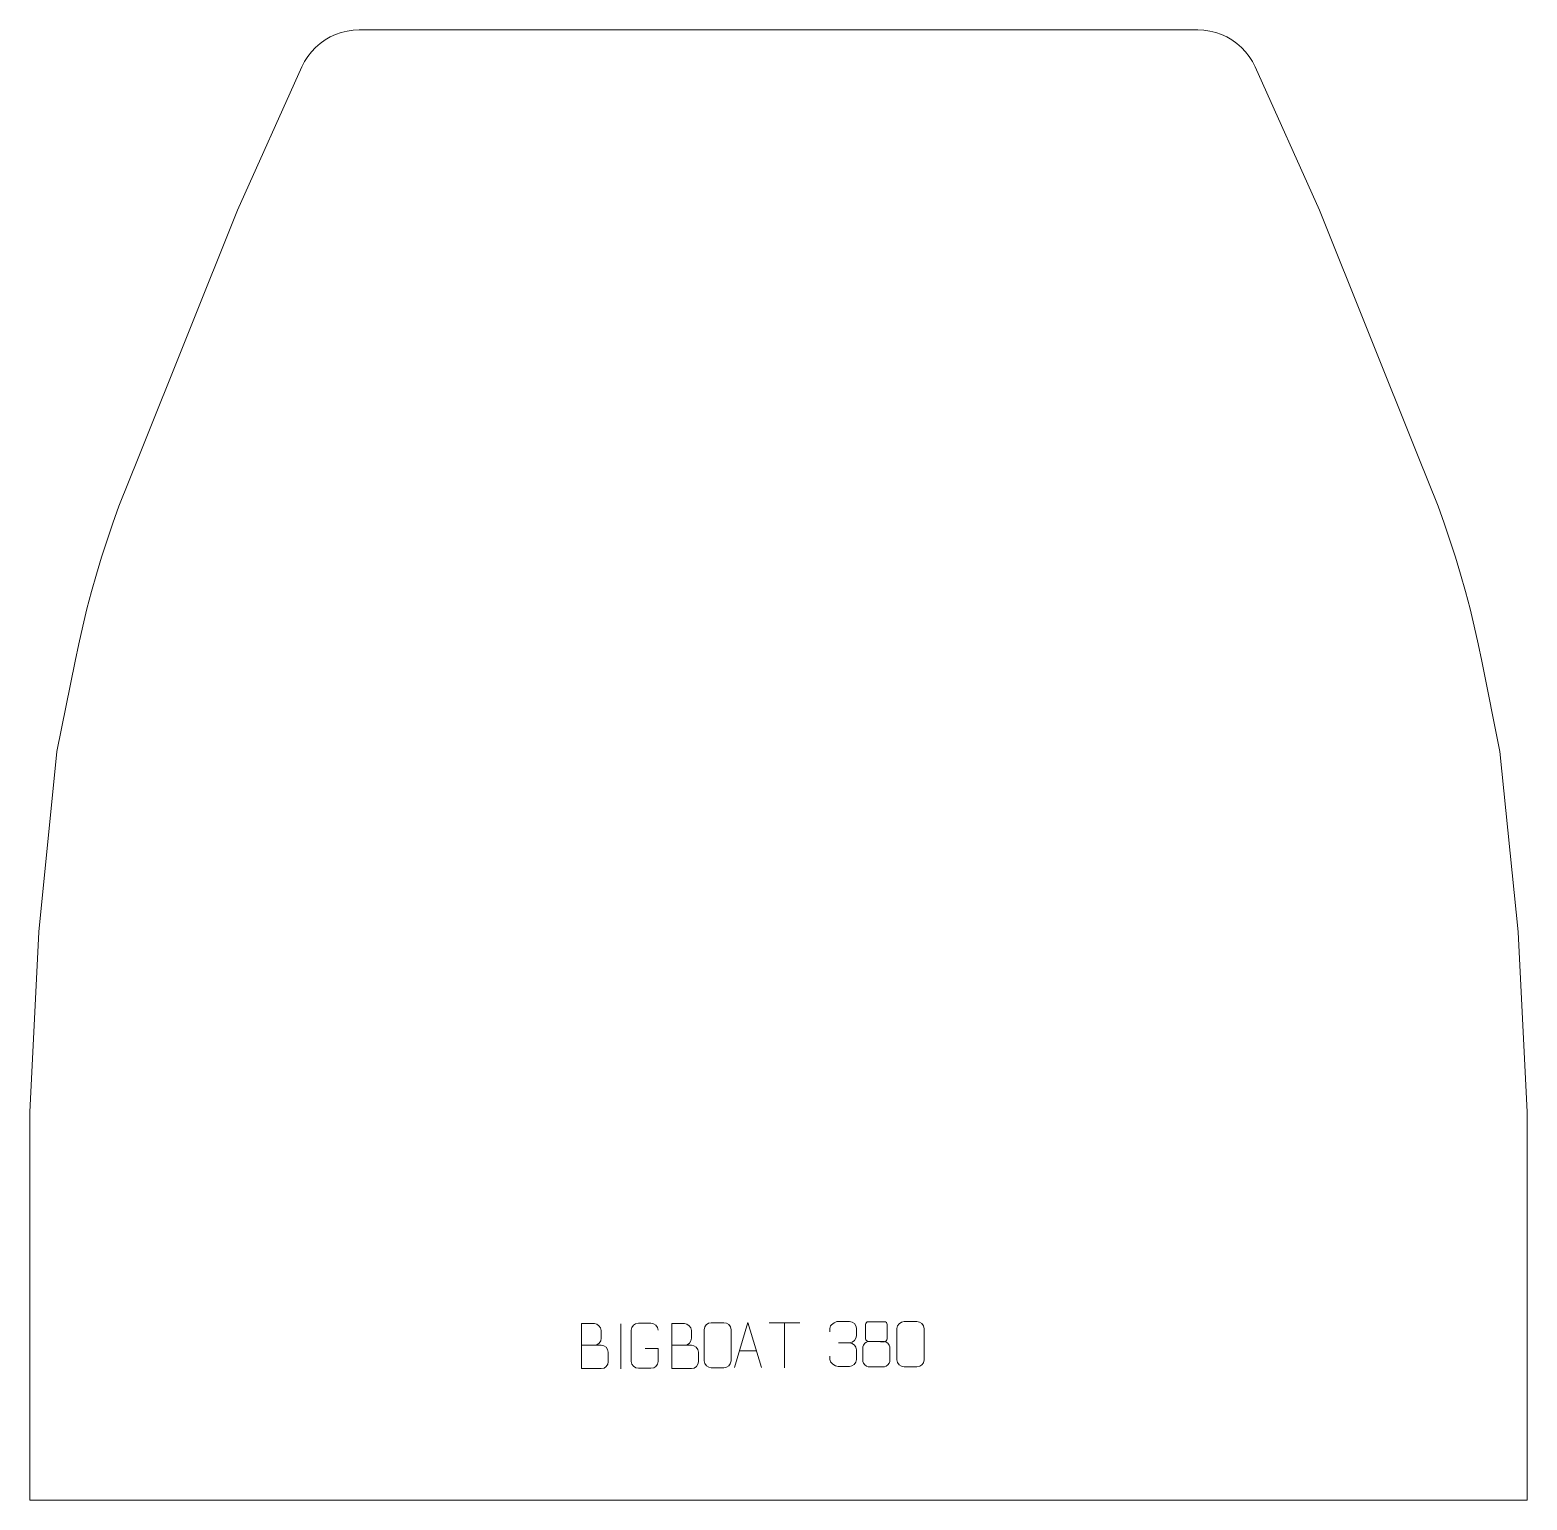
# Model space of a CAD drawing. Header units: millimetres. Extents: x -412 to 418, y 694 to 1509.
import ezdxf

# ---------------------------------------------------------------- set-up
doc = ezdxf.new("R2010")
doc.units = ezdxf.units.MM
doc.header["$MEASUREMENT"] = 0
doc.layers.add('layer 1', color=7, linetype='Continuous')

msp = doc.modelspace()

# ---------------------------------------------------------------- linework, layer by layer
at = {"layer": 'layer 1', "color": 242, "lineweight": 9}
msp.add_open_spline([(418.3876, 909.048), (418.3876, 909.048), (418.3876, 694.0487), (418.3876, 694.0487), (418.3876, 694.0487), (418.3876, 694.0487), (-411.6126, 694.0487), (-411.6126, 694.0487), (-411.6126, 694.0487), (-411.6126, 694.0487), (-411.6126, 909.048), (-411.6126, 909.048), (-411.6126, 909.048), (-411.6126, 909.048), (-406.6135, 1009.0473), (-406.6135, 1009.0473), (-406.6135, 1009.0473), (-406.6135, 1009.0473), (-396.6121, 1109.0482), (-396.6121, 1109.0482), (-396.6121, 1109.0482), (-396.6121, 1109.0482), (-386.613, 1159.0469), (-386.613, 1159.0469), (-386.613, 1159.0469), (-386.613, 1159.0469), (-384.5795, 1168.7723), (-384.5795, 1168.7723), (-384.5795, 1168.7723), (-384.5795, 1168.7723), (-382.3755, 1178.4598), (-382.3755, 1178.4598), (-382.3755, 1178.4598), (-382.3755, 1178.4598), (-380.0027, 1188.1069), (-380.0027, 1188.1069), (-380.0027, 1188.1069), (-380.0027, 1188.1069), (-377.4614, 1197.7109), (-377.4614, 1197.7109), (-377.4614, 1197.7109), (-377.4614, 1197.7109), (-374.7525, 1207.2702), (-374.7525, 1207.2702), (-374.7525, 1207.2702), (-374.7525, 1207.2702), (-371.8775, 1216.7794), (-371.8775, 1216.7794), (-371.8775, 1216.7794), (-371.8775, 1216.7794), (-368.8352, 1226.2367), (-368.8352, 1226.2367), (-368.8352, 1226.2367), (-368.8352, 1226.2367), (-365.6285, 1235.6398), (-365.6285, 1235.6398), (-365.6285, 1235.6398), (-365.6285, 1235.6398), (-362.258, 1244.9856), (-362.258, 1244.9856), (-362.258, 1244.9856), (-362.258, 1244.9856), (-351.1728, 1272.6478), (-351.1728, 1272.6478), (-351.1728, 1272.6478), (-351.1728, 1272.6478), (-296.6127, 1409.0475), (-296.6127, 1409.0475), (-296.6127, 1409.0475), (-296.6127, 1409.0475), (-260.8206, 1488.585), (-260.8206, 1488.585), (-260.8206, 1488.585), (-260.8206, 1488.585), (-259.3157, 1491.5434), (-259.3157, 1491.5434), (-259.3157, 1491.5434), (-259.3157, 1491.5434), (-257.5359, 1494.3429), (-257.5359, 1494.3429), (-257.5359, 1494.3429), (-257.5359, 1494.3429), (-255.4949, 1496.9612), (-255.4949, 1496.9612), (-255.4949, 1496.9612), (-255.4949, 1496.9612), (-253.2145, 1499.3716), (-253.2145, 1499.3716), (-253.2145, 1499.3716), (-253.2145, 1499.3716), (-250.7148, 1501.5531), (-250.7148, 1501.5531), (-250.7148, 1501.5531), (-250.7148, 1501.5531), (-248.0169, 1503.4866), (-248.0169, 1503.4866), (-248.0169, 1503.4866), (-248.0169, 1503.4866), (-245.1475, 1505.1537), (-245.1475, 1505.1537), (-245.1475, 1505.1537), (-245.1475, 1505.1537), (-242.1305, 1506.5372), (-242.1305, 1506.5372), (-242.1305, 1506.5372), (-242.1305, 1506.5372), (-238.9973, 1507.6281), (-238.9973, 1507.6281), (-238.9973, 1507.6281), (-238.9973, 1507.6281), (-235.7724, 1508.4146), (-235.7724, 1508.4146), (-235.7724, 1508.4146), (-235.7724, 1508.4146), (-232.489, 1508.8891), (-232.489, 1508.8891), (-232.489, 1508.8891), (-232.489, 1508.8891), (-229.1747, 1509.048), (-229.1747, 1509.048), (-229.1747, 1509.048), (-229.1747, 1509.048), (235.9481, 1509.048), (235.9481, 1509.048), (235.9481, 1509.048), (235.9481, 1509.048), (239.2636, 1508.8891), (239.2636, 1508.8891), (239.2636, 1508.8891), (239.2636, 1508.8891), (242.547, 1508.4146), (242.547, 1508.4146), (242.547, 1508.4146), (242.547, 1508.4146), (245.7707, 1507.6281), (245.7707, 1507.6281), (245.7707, 1507.6281), (245.7707, 1507.6281), (248.9051, 1506.5372), (248.9051, 1506.5372), (248.9051, 1506.5372), (248.9051, 1506.5372), (251.9225, 1505.1537), (251.9225, 1505.1537), (251.9225, 1505.1537), (251.9225, 1505.1537), (254.7915, 1503.4866), (254.7915, 1503.4866), (254.7915, 1503.4866), (254.7915, 1503.4866), (257.4894, 1501.5531), (257.4894, 1501.5531), (257.4894, 1501.5531), (257.4894, 1501.5531), (259.9891, 1499.3716), (259.9891, 1499.3716), (259.9891, 1499.3716), (259.9891, 1499.3716), (262.2699, 1496.9612), (262.2699, 1496.9612), (262.2699, 1496.9612), (262.2699, 1496.9612), (264.309, 1494.3429), (264.309, 1494.3429), (264.309, 1494.3429), (264.309, 1494.3429), (266.0903, 1491.5434), (266.0903, 1491.5434), (266.0903, 1491.5434), (266.0903, 1491.5434), (267.5956, 1488.585), (267.5956, 1488.585), (267.5956, 1488.585), (267.5956, 1488.585), (303.3873, 1409.0475), (303.3873, 1409.0475), (303.3873, 1409.0475), (303.3873, 1409.0475), (357.9462, 1272.6478), (357.9462, 1272.6478), (357.9462, 1272.6478), (357.9462, 1272.6478), (369.033, 1244.9856), (369.033, 1244.9856), (369.033, 1244.9856), (369.033, 1244.9856), (372.4031, 1235.6398), (372.4031, 1235.6398), (372.4031, 1235.6398), (372.4031, 1235.6398), (375.6098, 1226.2367), (375.6098, 1226.2367), (375.6098, 1226.2367), (375.6098, 1226.2367), (378.6521, 1216.7794), (378.6521, 1216.7794), (378.6521, 1216.7794), (378.6521, 1216.7794), (381.5271, 1207.2702), (381.5271, 1207.2702), (381.5271, 1207.2702), (381.5271, 1207.2702), (384.236, 1197.7109), (384.236, 1197.7109), (384.236, 1197.7109), (384.236, 1197.7109), (386.7776, 1188.1069), (386.7776, 1188.1069), (386.7776, 1188.1069), (386.7776, 1188.1069), (389.1501, 1178.4598), (389.1501, 1178.4598), (389.1501, 1178.4598), (389.1501, 1178.4598), (391.3541, 1168.7723), (391.3541, 1168.7723), (391.3541, 1168.7723), (391.3541, 1168.7723), (393.3865, 1159.0469), (393.3865, 1159.0469), (393.3865, 1159.0469), (393.3865, 1159.0469), (403.3867, 1109.0482), (403.3867, 1109.0482), (403.3867, 1109.0482), (403.3867, 1109.0482), (413.3869, 1009.0473), (413.3869, 1009.0473), (413.3869, 1009.0473), (413.3869, 1009.0473), (418.3876, 909.048), (418.3876, 909.048)], degree=3, knots=[0, 0, 0, 0, 0.01694915, 0.01694915, 0.01694915, 0.01694915, 0.03389831, 0.03389831, 0.03389831, 0.03389831, 0.05084746, 0.05084746, 0.05084746, 0.05084746, 0.06779661, 0.06779661, 0.06779661, 0.06779661, 0.08474576, 0.08474576, 0.08474576, 0.08474576, 0.10169492, 0.10169492, 0.10169492, 0.10169492, 0.11864407, 0.11864407, 0.11864407, 0.11864407, 0.13559322, 0.13559322, 0.13559322, 0.13559322, 0.15254237, 0.15254237, 0.15254237, 0.15254237, 0.16949153, 0.16949153, 0.16949153, 0.16949153, 0.18644068, 0.18644068, 0.18644068, 0.18644068, 0.20338983, 0.20338983, 0.20338983, 0.20338983, 0.22033898, 0.22033898, 0.22033898, 0.22033898, 0.23728814, 0.23728814, 0.23728814, 0.23728814, 0.25423729, 0.25423729, 0.25423729, 0.25423729, 0.27118644, 0.27118644, 0.27118644, 0.27118644, 0.28813559, 0.28813559, 0.28813559, 0.28813559, 0.30508475, 0.30508475, 0.30508475, 0.30508475, 0.3220339, 0.3220339, 0.3220339, 0.3220339, 0.33898305, 0.33898305, 0.33898305, 0.33898305, 0.3559322, 0.3559322, 0.3559322, 0.3559322, 0.37288136, 0.37288136, 0.37288136, 0.37288136, 0.38983051, 0.38983051, 0.38983051, 0.38983051, 0.40677966, 0.40677966, 0.40677966, 0.40677966, 0.42372881, 0.42372881, 0.42372881, 0.42372881, 0.44067797, 0.44067797, 0.44067797, 0.44067797, 0.45762712, 0.45762712, 0.45762712, 0.45762712, 0.47457627, 0.47457627, 0.47457627, 0.47457627, 0.49152542, 0.49152542, 0.49152542, 0.49152542, 0.50847458, 0.50847458, 0.50847458, 0.50847458, 0.52542373, 0.52542373, 0.52542373, 0.52542373, 0.54237288, 0.54237288, 0.54237288, 0.54237288, 0.55932203, 0.55932203, 0.55932203, 0.55932203, 0.57627119, 0.57627119, 0.57627119, 0.57627119, 0.59322034, 0.59322034, 0.59322034, 0.59322034, 0.61016949, 0.61016949, 0.61016949, 0.61016949, 0.62711864, 0.62711864, 0.62711864, 0.62711864, 0.6440678, 0.6440678, 0.6440678, 0.6440678, 0.66101695, 0.66101695, 0.66101695, 0.66101695, 0.6779661, 0.6779661, 0.6779661, 0.6779661, 0.69491525, 0.69491525, 0.69491525, 0.69491525, 0.71186441, 0.71186441, 0.71186441, 0.71186441, 0.72881356, 0.72881356, 0.72881356, 0.72881356, 0.74576271, 0.74576271, 0.74576271, 0.74576271, 0.76271186, 0.76271186, 0.76271186, 0.76271186, 0.77966102, 0.77966102, 0.77966102, 0.77966102, 0.79661017, 0.79661017, 0.79661017, 0.79661017, 0.81355932, 0.81355932, 0.81355932, 0.81355932, 0.83050847, 0.83050847, 0.83050847, 0.83050847, 0.84745763, 0.84745763, 0.84745763, 0.84745763, 0.86440678, 0.86440678, 0.86440678, 0.86440678, 0.88135593, 0.88135593, 0.88135593, 0.88135593, 0.89830508, 0.89830508, 0.89830508, 0.89830508, 0.91525424, 0.91525424, 0.91525424, 0.91525424, 0.93220339, 0.93220339, 0.93220339, 0.93220339, 0.94915254, 0.94915254, 0.94915254, 0.94915254, 0.96610169, 0.96610169, 0.96610169, 0.96610169, 1, 1, 1, 1], dxfattribs=at)
at = {"layer": 'layer 1', "color": 250, "lineweight": 9}
for points, knots in [([(-105.7977, 779.874), (-102.1591, 779.8744), (-98.572, 779.8744), (-94.9326, 779.874), (-94.9326, 779.874), (-92.9572, 779.8567), (-91.0336, 778.1206), (-91.0336, 776.071), (-91.0336, 776.071), (-91.034, 774.9424), (-91.034, 771.893), (-91.0336, 770.7641), (-91.0336, 770.7641), (-91.016, 768.9062), (-92.5581, 766.8923), (-94.8796, 766.9092), (-94.8796, 766.9092), (-98.5194, 766.9096), (-102.1588, 766.9096), (-105.7977, 766.9092), (-105.7977, 766.9092), (-105.7977, 775.2275), (-105.7977, 783.5453), (-105.7977, 791.8628), (-105.7977, 791.8628), (-103.424, 791.8628), (-101.0499, 791.8628), (-98.6757, 791.8628), (-98.6757, 791.8628), (-96.9949, 791.8804), (-94.8981, 789.9699), (-94.8804, 788.0075), (-94.8804, 788.0075), (-94.8808, 785.9414), (-94.8808, 785.7954), (-94.8804, 783.7289), (-94.8804, 783.7289), (-94.8631, 781.6628), (-96.7176, 779.8567), (-98.7276, 779.874)], [0, 0, 0, 0, 0.09090909, 0.09090909, 0.09090909, 0.09090909, 0.18181818, 0.18181818, 0.18181818, 0.18181818, 0.27272727, 0.27272727, 0.27272727, 0.27272727, 0.36363636, 0.36363636, 0.36363636, 0.36363636, 0.45454545, 0.45454545, 0.45454545, 0.45454545, 0.54545455, 0.54545455, 0.54545455, 0.54545455, 0.63636364, 0.63636364, 0.63636364, 0.63636364, 0.72727273, 0.72727273, 0.72727273, 0.72727273, 0.81818182, 0.81818182, 0.81818182, 0.81818182, 1, 1, 1, 1]), ([(-70.5261, 778.0869), (-70.5261, 778.0869), (-63.358, 778.0869), (-63.358, 778.0869), (-63.358, 778.0869), (-63.358, 778.0869), (-63.358, 770.9188), (-63.358, 770.9188), (-63.358, 770.9188), (-63.4977, 768.5954), (-65.1749, 767.1158), (-67.3227, 767.105), (-67.3227, 767.105), (-69.6545, 767.1054), (-71.9865, 767.1054), (-74.318, 767.105), (-74.318, 767.105), (-76.2429, 766.9996), (-78.2151, 768.8841), (-78.2039, 770.9014), (-78.2039, 770.9014), (-78.2035, 776.6715), (-78.2035, 782.4412), (-78.2039, 788.2105), (-78.2039, 788.2105), (-78.1997, 790.3486), (-76.4529, 792.0678), (-74.3006, 792.0544), (-74.3006, 792.0544), (-71.9749, 792.0544), (-69.6488, 792.0544), (-67.3227, 792.0544), (-67.3227, 792.0544), (-65.376, 792.0898), (-63.3846, 790.5983), (-63.358, 788.1606)], [0, 0, 0, 0, 0.1, 0.1, 0.1, 0.1, 0.2, 0.2, 0.2, 0.2, 0.3, 0.3, 0.3, 0.3, 0.4, 0.4, 0.4, 0.4, 0.5, 0.5, 0.5, 0.5, 0.6, 0.6, 0.6, 0.6, 0.7, 0.7, 0.7, 0.7, 0.8, 0.8, 0.8, 0.8, 1, 1, 1, 1]), ([(-55.7977, 779.874), (-52.1591, 779.8744), (-48.572, 779.8744), (-44.9326, 779.874), (-44.9326, 779.874), (-42.9572, 779.8567), (-41.0336, 778.1206), (-41.0336, 776.071), (-41.0336, 776.071), (-41.034, 774.9424), (-41.034, 771.893), (-41.0336, 770.7641), (-41.0336, 770.7641), (-41.016, 768.9062), (-42.5581, 766.8923), (-44.8796, 766.9092), (-44.8796, 766.9092), (-48.5194, 766.9096), (-52.1588, 766.9096), (-55.7977, 766.9092), (-55.7977, 766.9092), (-55.7977, 775.2275), (-55.7977, 783.5453), (-55.7977, 791.8628), (-55.7977, 791.8628), (-53.424, 791.8628), (-51.0499, 791.8628), (-48.6757, 791.8628), (-48.6757, 791.8628), (-46.9949, 791.8804), (-44.8981, 789.9699), (-44.8804, 788.0075), (-44.8804, 788.0075), (-44.8808, 785.9414), (-44.8808, 785.7954), (-44.8804, 783.7289), (-44.8804, 783.7289), (-44.8631, 781.6628), (-46.7176, 779.8567), (-48.7276, 779.874)], [0, 0, 0, 0, 0.09090909, 0.09090909, 0.09090909, 0.09090909, 0.18181818, 0.18181818, 0.18181818, 0.18181818, 0.27272727, 0.27272727, 0.27272727, 0.27272727, 0.36363636, 0.36363636, 0.36363636, 0.36363636, 0.45454545, 0.45454545, 0.45454545, 0.45454545, 0.54545455, 0.54545455, 0.54545455, 0.54545455, 0.63636364, 0.63636364, 0.63636364, 0.63636364, 0.72727273, 0.72727273, 0.72727273, 0.72727273, 0.81818182, 0.81818182, 0.81818182, 0.81818182, 1, 1, 1, 1]), ([(-33.8848, 792.3508), (-31.5591, 792.3508), (-29.233, 792.3508), (-26.9069, 792.3508), (-26.9069, 792.3508), (-24.9603, 792.3864), (-22.9689, 790.8948), (-22.9422, 788.4572), (-22.9422, 788.4572), (-22.9426, 782.7103), (-22.9426, 776.963), (-22.9422, 771.2153), (-22.9422, 771.2153), (-23.082, 768.8919), (-24.7592, 767.4123), (-26.9069, 767.4015), (-26.9069, 767.4015), (-29.2388, 767.4019), (-31.5707, 767.4019), (-33.9022, 767.4015), (-33.9022, 767.4015), (-35.8272, 767.2961), (-37.7993, 769.1806), (-37.7881, 771.1979), (-37.7881, 771.1979), (-37.7878, 776.968), (-37.7878, 782.7377), (-37.7881, 788.507), (-37.7881, 788.507), (-37.7839, 790.6451), (-36.0372, 792.3643), (-33.8848, 792.3508)], [0, 0, 0, 0, 0.11111111, 0.11111111, 0.11111111, 0.11111111, 0.22222222, 0.22222222, 0.22222222, 0.22222222, 0.33333333, 0.33333333, 0.33333333, 0.33333333, 0.44444444, 0.44444444, 0.44444444, 0.44444444, 0.55555556, 0.55555556, 0.55555556, 0.55555556, 0.66666667, 0.66666667, 0.66666667, 0.66666667, 0.77777778, 0.77777778, 0.77777778, 0.77777778, 1, 1, 1, 1]), ([(-20.9168, 767.5614), (-20.9168, 767.5614), (-13.5458, 792.5149), (-13.5458, 792.5149), (-13.5458, 792.5149), (-13.5458, 792.5149), (-5.9759, 767.5614), (-5.9759, 767.5614)], [0, 0, 0, 0, 0.33333333, 0.33333333, 0.33333333, 0.33333333, 1, 1, 1, 1]), ([(31.8544, 787.3704), (31.8544, 787.3704), (31.8544, 789.2276), (31.8544, 789.2276), (31.8544, 789.2276), (31.8401, 790.9695), (34.5046, 793.0876), (36.5637, 793.0649), (36.5637, 793.0649), (38.6278, 793.0649), (40.6918, 793.0649), (42.7555, 793.0649), (42.7555, 793.0649), (44.95, 793.0737), (46.5483, 791.2269), (46.5927, 789.3148), (46.5927, 789.3148), (46.5923, 787.8797), (46.5923, 786.4446), (46.5927, 785.0091), (46.5927, 785.0091), (46.5441, 783.3556), (44.9415, 781.1256), (42.7432, 781.1356), (42.7432, 781.1356), (44.9469, 781.1244), (46.5549, 779.3212), (46.6089, 777.2617), (46.6089, 777.2617), (46.6085, 775.477), (46.6085, 773.6923), (46.6089, 771.9072), (46.6089, 771.9072), (46.619, 769.8458), (44.5641, 768.0827), (42.7432, 768.0908), (42.7432, 768.0908), (40.6779, 768.0911), (38.6127, 768.0911), (36.5471, 768.0908), (36.5471, 768.0908), (34.3785, 768.1023), (31.8475, 770.5025), (31.8289, 771.9643), (31.8289, 771.9643), (31.8289, 771.9643), (31.8289, 773.8729), (31.8289, 773.8729)], [0, 0, 0, 0, 0.07692308, 0.07692308, 0.07692308, 0.07692308, 0.15384615, 0.15384615, 0.15384615, 0.15384615, 0.23076923, 0.23076923, 0.23076923, 0.23076923, 0.30769231, 0.30769231, 0.30769231, 0.30769231, 0.38461538, 0.38461538, 0.38461538, 0.38461538, 0.46153846, 0.46153846, 0.46153846, 0.46153846, 0.53846154, 0.53846154, 0.53846154, 0.53846154, 0.61538462, 0.61538462, 0.61538462, 0.61538462, 0.69230769, 0.69230769, 0.69230769, 0.69230769, 0.76923077, 0.76923077, 0.76923077, 0.76923077, 0.84615385, 0.84615385, 0.84615385, 0.84615385, 1, 1, 1, 1]), ([(51.6736, 791.4625), (51.6736, 789.2495), (51.6736, 785.5672), (51.6736, 783.3539), (51.6736, 783.3539), (51.6886, 782.8465), (52.496, 781.9151), (53.1961, 781.9163), (53.1961, 781.9163), (56.166, 781.9165), (59.1362, 781.8316), (62.1066, 781.8313), (62.1066, 781.8313), (62.9037, 781.8355), (63.6244, 782.6258), (63.6218, 783.3465), (63.6218, 783.3465), (63.6215, 785.5625), (63.6215, 789.2472), (63.6218, 791.4625), (63.6218, 791.4625), (63.6033, 792.1733), (62.9919, 792.9337), (62.158, 792.9263), (62.158, 792.9263), (59.1409, 792.926), (56.124, 792.926), (53.1074, 792.9263), (53.1074, 792.9263), (52.481, 792.9339), (51.6569, 792.2229), (51.6736, 791.4625)], [0, 0, 0, 0, 0.11111111, 0.11111111, 0.11111111, 0.11111111, 0.22222222, 0.22222222, 0.22222222, 0.22222222, 0.33333333, 0.33333333, 0.33333333, 0.33333333, 0.44444444, 0.44444444, 0.44444444, 0.44444444, 0.55555556, 0.55555556, 0.55555556, 0.55555556, 0.66666667, 0.66666667, 0.66666667, 0.66666667, 0.77777778, 0.77777778, 0.77777778, 0.77777778, 1, 1, 1, 1]), ([(73.0463, 792.9509), (75.4124, 792.9509), (77.7789, 792.9509), (80.1454, 792.9509), (80.1454, 792.9509), (82.1259, 792.9865), (84.1519, 791.4922), (84.179, 789.0501), (84.179, 789.0501), (84.1786, 783.2927), (84.1786, 777.5349), (84.179, 771.7767), (84.179, 771.7767), (84.0369, 769.4491), (82.3305, 767.9668), (80.1454, 767.956), (80.1454, 767.956), (77.773, 767.9564), (75.4006, 767.9564), (73.0286, 767.956), (73.0286, 767.956), (71.0701, 767.8504), (69.0637, 769.7383), (69.0751, 771.7593), (69.0751, 771.7593), (69.0755, 777.5399), (69.0755, 783.3202), (69.0751, 789.1), (69.0751, 789.1), (69.0794, 791.242), (70.8565, 792.9645), (73.0463, 792.9509)], [0, 0, 0, 0, 0.11111111, 0.11111111, 0.11111111, 0.11111111, 0.22222222, 0.22222222, 0.22222222, 0.22222222, 0.33333333, 0.33333333, 0.33333333, 0.33333333, 0.44444444, 0.44444444, 0.44444444, 0.44444444, 0.55555556, 0.55555556, 0.55555556, 0.55555556, 0.66666667, 0.66666667, 0.66666667, 0.66666667, 0.77777778, 0.77777778, 0.77777778, 0.77777778, 1, 1, 1, 1]), ([(50.2148, 778.9443), (50.2148, 775.7735), (50.2148, 774.0714), (50.2148, 770.9), (50.2148, 770.9), (50.2063, 769.6781), (51.9042, 767.9854), (53.1568, 767.9769), (53.1568, 767.9769), (56.1399, 767.9772), (59.1232, 767.9772), (62.1066, 767.9769), (62.1066, 767.9769), (63.4299, 767.9886), (65.0503, 769.6102), (65.0392, 770.9094), (65.0392, 770.9094), (65.0389, 774.0776), (65.0389, 775.7764), (65.0392, 778.9443), (65.0392, 778.9443), (64.9695, 780.3247), (63.3917, 781.9033), (62.0863, 781.8972), (62.0863, 781.8972), (59.1097, 781.8969), (56.1331, 781.8969), (53.1568, 781.8972), (53.1568, 781.8972), (52.0773, 781.9036), (50.231, 780.3247), (50.2148, 778.9443)], [0, 0, 0, 0, 0.11111111, 0.11111111, 0.11111111, 0.11111111, 0.22222222, 0.22222222, 0.22222222, 0.22222222, 0.33333333, 0.33333333, 0.33333333, 0.33333333, 0.44444444, 0.44444444, 0.44444444, 0.44444444, 0.55555556, 0.55555556, 0.55555556, 0.55555556, 0.66666667, 0.66666667, 0.66666667, 0.66666667, 0.77777778, 0.77777778, 0.77777778, 0.77777778, 1, 1, 1, 1])]:
    msp.add_open_spline(points, degree=3, knots=knots, dxfattribs=at)
for points in [[(-84.0838, 791.764), (-84.0838, 791.764), (-84.0838, 766.7899), (-84.0838, 766.7899)], [(-1.8588, 792.3276), (-1.8588, 792.3276), (15.1284, 792.3276), (15.1284, 792.3276)], [(6.635, 767.3976), (6.635, 767.3976), (6.635, 792.3511), (6.635, 792.3511)], [(36.5641, 781.1252), (36.5641, 781.1252), (42.7605, 781.1252), (42.7605, 781.1252)], [(-18.1942, 776.8108), (-18.1942, 776.8108), (-8.6985, 776.8108), (-8.6985, 776.8108)]]:
    msp.add_open_spline(points, degree=3, dxfattribs=at)

doc.saveas('drawing.dxf')
